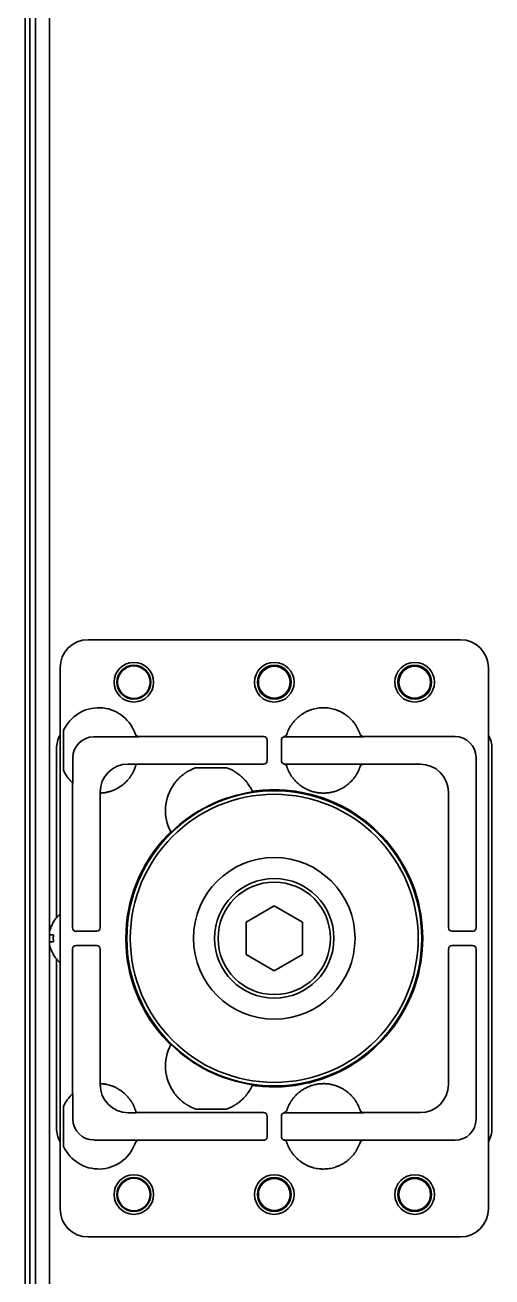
# Model space of a CAD drawing. Extents: x 5997 to 10491, y -672 to 3220.
# Drawn here: x 8371.6 to 8438.1, y 2327.1 to 2505.3 of the extents above; entities that cross this region are included whole.
import ezdxf

# ---------------------------------------------------------------- set-up
doc = ezdxf.new("R2010")
doc.units = 0
doc.header["$LTSCALE"] = 5
doc.layers.add('1', color=7, linetype='CONTINUOUS', true_color=0xffffff)

msp = doc.modelspace()

# ---------------------------------------------------------------- linework, layer by layer
at = {"layer": '1', "color": 7, "linetype": 'Continuous', "lineweight": 35}
for p, q in [((8371.57, 3082.53), (8371.57, 2246.53)), ((8373.07, 2263.53), (8373.07, 3083.53)), ((8372.25, 2249.53), (8372.25, 3079.53)), ((8375.07, 3037.26), (8375.07, 2376.39)), ((8433.57, 2417.83), (8380.57, 2417.83)), ((8376.57, 2413.83), (8376.57, 2336.83)), ((8437.57, 2336.83), (8437.57, 2413.83)), ((8377.07, 2399.21), (8377.07, 2404.94)), ((8387.77, 2404.02), (8381.37, 2404.02)), ((8405.57, 2404.06), (8387.76, 2404.06)), ((8419.77, 2404.02), (8408.6, 2404.02)), ((8419.29, 2404.38), (8419.29, 2404.4)), ((8432.81, 2404.06), (8419.76, 2404.06)), ((8376.07, 2402.33), (8376.07, 2378.28)), ((8406.05, 2400.62), (8406.07, 2403.56)), ((8408.08, 2403.56), (8408.09, 2400.62)), ((8438.07, 2348.33), (8438.07, 2402.33)), ((8378.38, 2401.02), (8378.38, 2397.43)), ((8386.27, 2400.13), (8387.4, 2400.13)), ((8387.4, 2400.13), (8387.4, 2400.12)), ((8387.4, 2400.12), (8395.29, 2400.12)), ((8395.29, 2400.12), (8395.38, 2400.12)), ((8395.38, 2400.12), (8395.88, 2400.12)), ((8395.88, 2400.12), (8400.26, 2400.12)), ((8400.26, 2400.12), (8400.76, 2400.12)), ((8400.76, 2400.12), (8400.86, 2400.12)), ((8400.86, 2400.12), (8405.55, 2400.12)), ((8408.53, 2400.13), (8419.77, 2400.13)), ((8419.77, 2400.12), (8427.87, 2400.12)), ((8435.81, 2376.83), (8435.81, 2401.06)), ((8400.26, 2399.62), (8395.88, 2399.62)), ((8419.3, 2399.78), (8419.3, 2399.78)), ((8378.34, 2397.46), (8378.34, 2376.83)), ((8382.27, 2396), (8382.27, 2396.13)), ((8382.28, 2396), (8382.27, 2396)), ((8382.28, 2376.85), (8382.28, 2396)), ((8431.87, 2396.12), (8431.87, 2376.85)), ((8403.07, 2377.64), (8407.07, 2379.94)), ((8407.07, 2379.94), (8411.07, 2377.64)), ((8375.59, 2377.63), (8375.63, 2377.63)), ((8403.07, 2373.02), (8403.07, 2377.64)), ((8411.07, 2377.64), (8411.07, 2373.02)), ((8375.07, 2375.83), (8375.07, 2374.83)), ((8378.84, 2376.33), (8381.78, 2376.35)), ((8432.37, 2376.35), (8435.31, 2376.33)), ((8375.07, 2374.27), (8375.07, 2263.53)), ((8378.34, 2373.82), (8378.34, 2353.19)), ((8381.78, 2374.3), (8378.84, 2374.32)), ((8382.28, 2354.65), (8382.28, 2373.8)), ((8431.87, 2373.8), (8431.87, 2354.53)), ((8435.31, 2374.32), (8432.37, 2374.3)), ((8435.81, 2349.59), (8435.81, 2373.82)), ((8375.63, 2373.03), (8375.59, 2373.03)), ((8376.07, 2372.37), (8376.07, 2348.33)), ((8407.07, 2370.71), (8403.07, 2373.02)), ((8411.07, 2373.02), (8407.07, 2370.71)), ((8382.27, 2354.65), (8382.28, 2354.65)), ((8382.27, 2354.52), (8382.27, 2354.65)), ((8378.38, 2353.22), (8378.34, 2353.19)), ((8378.38, 2353.22), (8378.38, 2349.63)), ((8377.07, 2345.71), (8377.07, 2351.44)), ((8387.4, 2350.52), (8386.27, 2350.52)), ((8387.4, 2350.53), (8387.4, 2350.52)), ((8395.29, 2350.53), (8387.4, 2350.53)), ((8395.38, 2350.53), (8395.29, 2350.53)), ((8395.88, 2350.53), (8395.38, 2350.53)), ((8395.88, 2351.03), (8400.26, 2351.03)), ((8400.26, 2350.53), (8395.88, 2350.53)), ((8400.26, 2350.53), (8400.76, 2350.53)), ((8400.86, 2350.53), (8400.76, 2350.53)), ((8405.55, 2350.53), (8400.86, 2350.53)), ((8419.77, 2350.52), (8408.53, 2350.52)), ((8419.3, 2350.87), (8419.3, 2350.87)), ((8427.87, 2350.53), (8419.77, 2350.53)), ((8406.07, 2347.09), (8406.05, 2350.04)), ((8408.09, 2350.03), (8408.08, 2347.09)), ((8381.37, 2346.63), (8387.77, 2346.63)), ((8408.6, 2346.63), (8419.77, 2346.63)), ((8387.29, 2346.25), (8387.28, 2346.23)), ((8387.29, 2346.25), (8387.29, 2346.25)), ((8387.76, 2346.59), (8405.57, 2346.59)), ((8419.29, 2346.25), (8419.29, 2346.26)), ((8419.76, 2346.59), (8432.81, 2346.59)), ((8380.57, 2332.83), (8433.57, 2332.83))]:
    msp.add_line(p, q, dxfattribs=at)
for centre, radius in [((8387.07, 2411.78), 2.82), ((8407.07, 2411.78), 2.82), ((8427.07, 2411.78), 2.82), ((8387.07, 2411.78), 2.41), ((8387.07, 2411.78), 2.32), ((8407.07, 2411.78), 2.41), ((8407.07, 2411.78), 2.27), ((8427.07, 2411.78), 2.41), ((8427.07, 2411.78), 2.27), ((8407.07, 2375.33), 21), ((8407.07, 2375.33), 20.5), ((8407.07, 2375.33), 11.5), ((8407.07, 2375.33), 8.5), ((8407.07, 2375.33), 8), ((8387.07, 2338.87), 2.82), ((8407.07, 2338.87), 2.82), ((8427.07, 2338.87), 2.82), ((8387.07, 2338.87), 2.41), ((8387.07, 2338.87), 2.32), ((8407.07, 2338.87), 2.41), ((8407.07, 2338.87), 2.27), ((8427.07, 2338.87), 2.41), ((8427.07, 2338.87), 2.27)]:
    msp.add_circle(centre, radius, dxfattribs=at)
for centre, radius, start, end in [((8382.07, 2402.65), 5.5, 21.107, 155.38), ((8382.07, 2401.5), 5.5, 204.62, 215.3312), ((8382.07, 2401.5), 5.5, 301.5261, 319.8844), ((8398.07, 2393.5), 6.5, 143.9482, 207.9503), ((8398.07, 2393.5), 6.5, 24.741, 36.0518), ((8407.07, 2375.33), 21.07, 98.3892, 134.3021), ((8407.07, 2375.33), 21.14, 76.7503, 97.0306), ((8407.07, 2375.33), 21.14, 286.698, 73.3023), ((8407.07, 2375.33), 21.14, 135.6607, 224.3393), ((8379.69, 2375.13), 4.8, 130.542, 148.6273), ((8379.69, 2375.53), 4.8, 211.3727, 229.458), ((8398.07, 2357.15), 6.5, 152.0497, 216.0518), ((8407.07, 2375.33), 21.07, 225.6979, 261.6108), ((8382.07, 2349.15), 5.5, 45.4856, 58.474), ((8398.07, 2357.15), 6.5, 323.9482, 335.259), ((8407.07, 2375.33), 21.14, 262.9694, 283.2494), ((8382.07, 2349.15), 5.5, 144.6688, 155.38), ((8382.07, 2348), 5.5, 204.62, 338.893)]:
    msp.add_arc(centre, radius, start, end, dxfattribs=at)
for centre, major_axis, ratio, start_param, end_param in [((8380.57, 2413.83), (2.83, -2.83), 0.999695, 2.356347, 3.926839), ((8433.57, 2413.83), (-2.83, -2.83), 0.999695, 2.356347, 3.926839), ((8380.07, 2402.33), (-2.83, 2.83), 0.999695, 0.279915, 0.785246), ((8381.38, 2401.02), (-2.12, 2.12), 0.999695, 5.497939, 7.068431), ((8382.07, 2402.65), (-5.23, -1.73), 0.999252, 3.138522, 3.145428), ((8387.76, 2404.56), (0.474, 0.159), 0.999831, 3.141593, 4.388346), ((8382.07, 2402.15), (-5.68, -1.92), 0.999938, 3.132345, 3.139281), ((8405.57, 2403.56), (-0.224, -0.448), 0.999239, 2.03449, 3.605134), ((8408.58, 2403.56), (0.224, -0.448), 0.999239, 2.880101, 4.248696), ((8408.38, 2404.54), (-0.473, 0.161), 0.999761, 2.10121, 3.149501), ((8408.6, 2403.52), (0.224, -0.447), 0.99981, 2.678052, 2.916971), ((8419.76, 2404.56), (0.475, 0.157), 0.999831, 3.145682, 4.39242), ((8432.81, 2401.06), (-2.12, -2.12), 0.999543, 2.356347, 3.926839), ((8434.07, 2402.33), (2.83, 2.83), 0.999695, 5.497939, 6.003271), ((8386.27, 2396.13), (2.83, -2.83), 0.999695, 2.356347, 3.926839), ((8405.55, 2400.62), (-0.447, -0.224), 0.99981, 1.107255, 2.677899), ((8408.59, 2400.62), (0.447, -0.224), 0.99981, 3.605286, 4.952817), ((8408.37, 2399.65), (-0.476, -0.155), 0.999754, 3.133975, 4.161422), ((8419.77, 2399.62), (-0.475, 0.156), 0.999831, 5.030486, 6.282512), ((8427.87, 2396.12), (2.83, -2.83), 0.999924, 0.78555, 2.356042), ((8380.37, 9624.14), (0, -7227.62), 0.017452, 6.267025, 6.267338), ((3707.89, 1590.28), (-4696.56, -804.42), 0.03512, 3.150702, 3.151017), ((11879.7, 5637.15), (-3486.44, -3247.99), 0.03512, 6.273761, 6.274076), ((8378.84, 2376.83), (-0.448, -0.224), 0.999239, 5.819644, 7.390288), ((8381.78, 2376.85), (0.224, 0.447), 0.99981, 3.605286, 5.17593), ((8432.37, 2376.85), (-0.224, 0.447), 0.99981, 1.107255, 2.677899), ((8435.31, 2376.83), (0.448, -0.224), 0.999239, 5.176082, 6.746726), ((8378.84, 2373.82), (0.448, -0.224), 0.999239, 2.03449, 3.605134), ((8381.78, 2373.8), (0.224, -0.447), 0.99981, 1.107255, 2.677899), ((8432.37, 2373.8), (-0.224, -0.447), 0.99981, 3.605286, 5.17593), ((8435.31, 2373.82), (-0.448, -0.224), 0.999239, 2.678052, 4.248696), ((11879.7, -886.5), (3486.44, -3247.99), 0.03512, 3.150702, 3.151017), ((8386.27, 2354.52), (2.83, 2.83), 0.999695, 2.356347, 3.926839), ((3707.89, 3160.37), (4696.56, -804.42), 0.03512, 6.273761, 6.274076), ((8427.87, 2354.53), (-2.83, -2.83), 0.999924, 0.78555, 2.356042), ((8405.55, 2350.03), (-0.447, 0.224), 0.99981, 3.605286, 5.17593), ((8408.59, 2350.03), (0.447, 0.224), 0.99981, 1.330368, 2.677899), ((8408.37, 2351.01), (0.476, -0.155), 0.999754, 5.263357, 6.293203), ((8419.77, 2351.03), (0.475, 0.156), 0.999831, 3.142574, 4.3946), ((8381.38, 2349.63), (-2.12, -2.12), 0.999695, 5.497939, 7.068431), ((8432.81, 2349.59), (2.12, -2.12), 0.999543, 5.497939, 7.068431), ((8380.07, 2348.33), (-2.83, -2.83), 0.999695, 5.497939, 6.003271), ((8405.57, 2347.09), (0.224, -0.448), 0.999239, 5.819644, 7.390288), ((8408.58, 2347.09), (-0.224, -0.448), 0.999239, 5.176082, 6.544021), ((8408.6, 2347.13), (-0.224, -0.447), 0.99981, 0.22534, 0.463541), ((8434.07, 2348.33), (2.83, -2.83), 0.999695, 0.279915, 0.785246), ((8387.76, 2346.09), (0.474, -0.159), 0.999831, 1.894839, 3.141593), ((8382.07, 2348), (-1.75, -5.21), 0.99983, 1.569957, 1.576869), ((8408.38, 2346.11), (-0.477, -0.15), 0.999767, 3.157291, 4.205088), ((8419.76, 2346.09), (0.474, -0.158), 0.999831, 1.892032, 3.138921), ((8380.57, 2336.83), (2.83, 2.83), 0.999695, 2.356347, 3.926839), ((8433.57, 2336.83), (-2.83, 2.83), 0.999695, 2.356347, 3.926839)]:
    msp.add_ellipse(centre, major_axis=major_axis, ratio=ratio, start_param=start_param, end_param=end_param, dxfattribs=at)
for points, knots in [([(8419.2, 2404.63), (8419.1, 2404.89), (8418.98, 2405.14), (8418.83, 2405.41), (8418.81, 2405.44), (8418.78, 2405.5), (8418.76, 2405.53), (8418.7, 2405.62), (8418.67, 2405.68), (8418.55, 2405.85), (8418.47, 2405.96), (8418.21, 2406.28), (8418.03, 2406.49), (8417.78, 2406.72), (8417.7, 2406.79), (8417.62, 2406.86), (8417.57, 2406.9), (8417.54, 2406.92), (8417.4, 2407.03), (8417.29, 2407.11), (8416.95, 2407.35), (8416.71, 2407.48), (8416.34, 2407.66), (8416.22, 2407.72), (8416.06, 2407.78), (8416.02, 2407.79), (8415.96, 2407.82), (8415.93, 2407.83), (8415.83, 2407.87), (8415.76, 2407.89), (8415.43, 2407.99), (8415.17, 2408.05), (8414.76, 2408.11), (8414.62, 2408.13), (8414.42, 2408.14), (8414.31, 2408.15), (8414.21, 2408.15), (8414.14, 2408.15), (8414.11, 2408.15), (8413.79, 2408.15), (8413.52, 2408.13), (8412.98, 2408.05), (8412.71, 2407.99), (8412.41, 2407.9), (8412.38, 2407.88), (8412.31, 2407.86), (8412.28, 2407.85), (8412.18, 2407.82), (8412.12, 2407.79), (8411.92, 2407.72), (8411.8, 2407.66), (8411.43, 2407.48), (8411.19, 2407.34), (8410.91, 2407.15), (8410.82, 2407.09), (8410.74, 2407.03), (8410.68, 2406.98), (8410.66, 2406.96), (8410.52, 2406.85), (8410.42, 2406.76), (8410.12, 2406.48), (8409.93, 2406.28), (8409.68, 2405.96), (8409.59, 2405.85), (8409.5, 2405.7), (8409.48, 2405.67), (8409.44, 2405.62), (8409.42, 2405.59), (8409.37, 2405.5), (8409.33, 2405.44), (8409.16, 2405.14), (8409.04, 2404.89), (8408.94, 2404.63)], [0, 0, 0, 0, 0.0625, 0.0625, 0.070313, 0.070313, 0.078125, 0.078125, 0.09375, 0.09375, 0.125, 0.125, 0.1875, 0.1875, 0.203125, 0.210938, 0.210938, 0.21875, 0.21875, 0.25, 0.25, 0.3125, 0.3125, 0.34375, 0.34375, 0.351563, 0.351563, 0.359375, 0.359375, 0.375, 0.375, 0.4375, 0.4375, 0.46875, 0.46875, 0.484375, 0.492188, 0.492188, 0.5, 0.5, 0.5625, 0.5625, 0.625, 0.625, 0.632812, 0.632812, 0.640625, 0.640625, 0.65625, 0.65625, 0.6875, 0.6875, 0.75, 0.75, 0.765625, 0.773437, 0.773437, 0.78125, 0.78125, 0.8125, 0.8125, 0.875, 0.875, 0.90625, 0.90625, 0.914062, 0.914062, 0.921875, 0.921875, 0.9375, 0.9375, 1, 1, 1, 1]), ([(8387.29, 2404.4), (8387.29, 2404.4), (8387.29, 2404.41), (8387.28, 2404.41), (8387.28, 2404.42), (8387.28, 2404.43), (8387.28, 2404.44), (8387.27, 2404.45), (8387.27, 2404.46), (8387.26, 2404.48), (8387.26, 2404.49), (8387.25, 2404.52), (8387.24, 2404.53), (8387.23, 2404.55), (8387.23, 2404.56), (8387.23, 2404.57), (8387.22, 2404.58), (8387.22, 2404.6), (8387.21, 2404.62), (8387.2, 2404.63)], [0, 0, 0, 0, 0.125, 0.125, 0.25, 0.25, 0.375, 0.375, 0.5, 0.5, 0.625, 0.625, 0.75, 0.75, 0.8125, 0.8125, 0.875, 0.875, 1, 1, 1, 1]), ([(8387.77, 2404.02), (8387.75, 2404.02), (8387.7, 2404.03), (8387.64, 2404.04), (8387.61, 2404.05), (8387.59, 2404.06), (8387.57, 2404.07), (8387.56, 2404.07), (8387.52, 2404.09), (8387.5, 2404.1), (8387.47, 2404.13), (8387.46, 2404.13), (8387.44, 2404.15), (8387.43, 2404.16), (8387.4, 2404.19), (8387.39, 2404.21), (8387.35, 2404.25), (8387.34, 2404.27), (8387.32, 2404.32), (8387.31, 2404.34), (8387.3, 2404.37)], [0, 0, 0, 0, 0.125, 0.25, 0.25, 0.3125, 0.3125, 0.375, 0.375, 0.5, 0.5, 0.5625, 0.5625, 0.625, 0.625, 0.75, 0.75, 0.875, 0.875, 1, 1, 1, 1]), ([(8408.84, 2404.34), (8408.83, 2404.3), (8408.81, 2404.26), (8408.78, 2404.22), (8408.77, 2404.21), (8408.76, 2404.19), (8408.75, 2404.18), (8408.73, 2404.16), (8408.7, 2404.13), (8408.67, 2404.1), (8408.64, 2404.08), (8408.64, 2404.08), (8408.62, 2404.07), (8408.61, 2404.06), (8408.56, 2404.03), (8408.52, 2404.02), (8408.48, 2404.01)], [0, 0, 0, 0, 0.25, 0.25, 0.3125, 0.3125, 0.375, 0.375, 0.5, 0.625, 0.625, 0.6875, 0.6875, 0.75, 0.75, 1, 1, 1, 1]), ([(8408.48, 2404.01), (8408.48, 2404.02), (8408.48, 2404.02), (8408.48, 2404.04), (8408.48, 2404.05), (8408.48, 2404.05)], [0, 0, 0, 0, 0.441588, 0.441588, 1, 1, 1, 1]), ([(8408.94, 2404.63), (8408.93, 2404.61), (8408.93, 2404.6), (8408.92, 2404.58), (8408.92, 2404.57), (8408.91, 2404.55), (8408.91, 2404.55), (8408.9, 2404.52), (8408.9, 2404.51), (8408.89, 2404.49), (8408.89, 2404.48), (8408.88, 2404.47), (8408.88, 2404.47), (8408.87, 2404.45), (8408.87, 2404.44), (8408.87, 2404.43), (8408.87, 2404.42), (8408.86, 2404.41), (8408.86, 2404.41), (8408.86, 2404.4), (8408.86, 2404.39), (8408.85, 2404.39), (8408.85, 2404.39), (8408.85, 2404.39), (8408.85, 2404.39), (8408.85, 2404.39)], [0, 0, 0, 0, 0.125, 0.125, 0.1875, 0.1875, 0.25, 0.25, 0.375, 0.375, 0.4375, 0.4375, 0.5, 0.5, 0.625, 0.625, 0.6875, 0.6875, 0.75, 0.75, 0.875, 0.875, 0.9375, 0.9375, 1, 1, 1, 1]), ([(8419.29, 2404.4), (8419.29, 2404.4), (8419.29, 2404.41), (8419.28, 2404.41), (8419.28, 2404.41), (8419.28, 2404.42), (8419.28, 2404.42), (8419.28, 2404.43), (8419.28, 2404.43), (8419.27, 2404.45), (8419.27, 2404.45), (8419.27, 2404.46), (8419.27, 2404.47), (8419.26, 2404.48), (8419.26, 2404.49), (8419.25, 2404.51), (8419.25, 2404.52), (8419.24, 2404.53), (8419.24, 2404.54), (8419.23, 2404.56), (8419.23, 2404.57), (8419.22, 2404.6), (8419.22, 2404.6), (8419.21, 2404.62), (8419.21, 2404.63), (8419.2, 2404.63)], [0, 0, 0, 0, 0.125, 0.125, 0.1875, 0.1875, 0.25, 0.25, 0.375, 0.375, 0.4375, 0.4375, 0.5, 0.5, 0.625, 0.625, 0.6875, 0.6875, 0.75, 0.75, 0.875, 0.875, 0.9375, 0.9375, 1, 1, 1, 1]), ([(8387.4, 2400.12), (8387.4, 2400.12), (8387.39, 2400.11), (8387.39, 2400.09), (8387.38, 2400.07), (8387.37, 2400.03), (8387.36, 2400), (8387.36, 2399.99), (8387.36, 2399.98), (8387.36, 2399.98), (8387.35, 2399.95), (8387.35, 2399.94), (8387.33, 2399.89), (8387.31, 2399.83), (8387.29, 2399.75), (8387.26, 2399.68), (8387.25, 2399.65), (8387.24, 2399.62), (8387.23, 2399.59), (8387.23, 2399.58), (8387.2, 2399.52), (8387.18, 2399.47), (8387.12, 2399.31), (8387.07, 2399.2), (8387, 2399.05), (8386.98, 2399.02), (8386.95, 2398.96), (8386.93, 2398.92), (8386.88, 2398.83), (8386.85, 2398.77), (8386.77, 2398.64), (8386.74, 2398.58), (8386.67, 2398.49), (8386.65, 2398.45), (8386.61, 2398.39), (8386.59, 2398.36), (8386.48, 2398.2), (8386.38, 2398.08), (8386.28, 2397.96)], [0, 0, 0, 0, 0.0625, 0.0625, 0.125, 0.1875, 0.1875, 0.203125, 0.203125, 0.21875, 0.21875, 0.25, 0.25, 0.3125, 0.375, 0.375, 0.40625, 0.421875, 0.421875, 0.4375, 0.4375, 0.5, 0.5, 0.625, 0.625, 0.65625, 0.65625, 0.6875, 0.6875, 0.75, 0.75, 0.8125, 0.8125, 0.84375, 0.84375, 0.875, 0.875, 1, 1, 1, 1]), ([(8419.3, 2399.78), (8419.31, 2399.81), (8419.33, 2399.86), (8419.35, 2399.9), (8419.38, 2399.93), (8419.39, 2399.94), (8419.4, 2399.96), (8419.41, 2399.97), (8419.44, 2400), (8419.46, 2400.02), (8419.49, 2400.04), (8419.5, 2400.05), (8419.52, 2400.06), (8419.54, 2400.07), (8419.57, 2400.09), (8419.59, 2400.1), (8419.64, 2400.11), (8419.67, 2400.12), (8419.72, 2400.13), (8419.75, 2400.13), (8419.77, 2400.13)], [0, 0, 0, 0, 0.125, 0.25, 0.25, 0.3125, 0.3125, 0.375, 0.375, 0.5, 0.5, 0.5625, 0.5625, 0.625, 0.625, 0.75, 0.75, 0.875, 0.875, 1, 1, 1, 1]), ([(8419.77, 2400.13), (8419.77, 2400.13), (8419.77, 2400.13), (8419.77, 2400.12), (8419.77, 2400.12), (8419.77, 2400.12)], [0, 0, 0, 0, 0.496999, 0.496999, 1, 1, 1, 1]), ([(8378.34, 2397.46), (8378.34, 2397.46), (8378.33, 2397.47), (8378.32, 2397.48), (8378.32, 2397.48), (8378.31, 2397.49), (8378.3, 2397.5), (8378.29, 2397.51), (8378.29, 2397.51), (8378.27, 2397.53), (8378.26, 2397.54), (8378.24, 2397.56), (8378.23, 2397.57), (8378.22, 2397.58), (8378.21, 2397.59), (8378.18, 2397.61), (8378.17, 2397.63), (8378.13, 2397.66), (8378.12, 2397.68), (8378.09, 2397.71), (8378.08, 2397.72), (8378.06, 2397.74), (8378.05, 2397.75), (8378, 2397.8), (8377.97, 2397.84), (8377.91, 2397.91), (8377.89, 2397.93), (8377.85, 2397.98), (8377.83, 2398), (8377.77, 2398.07), (8377.73, 2398.12), (8377.66, 2398.22), (8377.62, 2398.27), (8377.59, 2398.32)], [0, 0, 0, 0, 0.0625, 0.0625, 0.125, 0.125, 0.15625, 0.15625, 0.1875, 0.1875, 0.25, 0.25, 0.28125, 0.28125, 0.3125, 0.3125, 0.375, 0.375, 0.4375, 0.4375, 0.46875, 0.46875, 0.5, 0.5, 0.625, 0.625, 0.6875, 0.6875, 0.75, 0.75, 0.875, 0.875, 1, 1, 1, 1]), ([(8394.81, 2399.12), (8394.79, 2399.11), (8394.76, 2399.09), (8394.71, 2399.06), (8394.7, 2399.05), (8394.66, 2399.03), (8394.64, 2399.02), (8394.59, 2398.99), (8394.55, 2398.96), (8394.49, 2398.92), (8394.47, 2398.91), (8394.43, 2398.88), (8394.41, 2398.87), (8394.35, 2398.83), (8394.31, 2398.8), (8394.22, 2398.74), (8394.18, 2398.7), (8394.05, 2398.6), (8393.96, 2398.53), (8393.84, 2398.43), (8393.82, 2398.42), (8393.77, 2398.38), (8393.71, 2398.32), (8393.64, 2398.25), (8393.5, 2398.12), (8393.41, 2398.03), (8393.28, 2397.89), (8393.24, 2397.85), (8393.17, 2397.77), (8393.15, 2397.75), (8393.11, 2397.7), (8393.09, 2397.67), (8392.98, 2397.54), (8392.9, 2397.43), (8392.82, 2397.33)], [0, 0, 0, 0, 0.0625, 0.0625, 0.09375, 0.09375, 0.125, 0.125, 0.1875, 0.1875, 0.21875, 0.21875, 0.25, 0.25, 0.3125, 0.3125, 0.375, 0.375, 0.5, 0.5, 0.53125, 0.53125, 0.5625, 0.625, 0.625, 0.75, 0.75, 0.8125, 0.8125, 0.84375, 0.84375, 0.875, 0.875, 1, 1, 1, 1]), ([(8395.46, 2399.45), (8395.1, 2399.29), (8394.9, 2399.17), (8394.81, 2399.12), (8394.81, 2399.12), (8394.81, 2399.12)], [0, 0, 0, 0, 0.99996, 0.99996, 1, 1, 1, 1]), ([(8403.33, 2397.33), (8403.25, 2397.43), (8403.17, 2397.54), (8403.04, 2397.69), (8403, 2397.74), (8402.93, 2397.82), (8402.91, 2397.84), (8402.86, 2397.89), (8402.84, 2397.92), (8402.8, 2397.96), (8402.78, 2397.99), (8402.73, 2398.03), (8402.71, 2398.06), (8402.64, 2398.13), (8402.6, 2398.17), (8402.46, 2398.3), (8402.37, 2398.38), (8402.19, 2398.53), (8402.1, 2398.6), (8401.97, 2398.7), (8401.92, 2398.74), (8401.84, 2398.8), (8401.8, 2398.83), (8401.71, 2398.89), (8401.67, 2398.91), (8401.61, 2398.95), (8401.59, 2398.96), (8401.56, 2398.99), (8401.54, 2399), (8401.48, 2399.03), (8401.45, 2399.05), (8401.39, 2399.09), (8401.36, 2399.11), (8401.33, 2399.12)], [0, 0, 0, 0, 0.125, 0.125, 0.1875, 0.1875, 0.21875, 0.21875, 0.25, 0.25, 0.28125, 0.28125, 0.3125, 0.3125, 0.375, 0.375, 0.5, 0.5, 0.625, 0.625, 0.6875, 0.6875, 0.75, 0.75, 0.8125, 0.8125, 0.84375, 0.84375, 0.875, 0.875, 0.9375, 0.9375, 1, 1, 1, 1]), ([(8408.84, 2399.8), (8408.84, 2399.8), (8408.85, 2399.78), (8408.86, 2399.75), (8408.86, 2399.73), (8408.87, 2399.71), (8408.88, 2399.7), (8408.88, 2399.68), (8408.89, 2399.67), (8408.91, 2399.62), (8408.93, 2399.56), (8408.96, 2399.47), (8408.97, 2399.44), (8409, 2399.39), (8409, 2399.37), (8409.02, 2399.33), (8409.03, 2399.31), (8409.04, 2399.3)], [0, 0, 0, 0, 0.25, 0.25, 0.375, 0.375, 0.4375, 0.4375, 0.5, 0.5, 0.75, 0.75, 0.875, 0.875, 0.9375, 0.9375, 1, 1, 1, 1]), ([(8409.04, 2399.3), (8409.06, 2399.25), (8409.08, 2399.2), (8409.13, 2399.1), (8409.15, 2399.05), (8409.19, 2398.97), (8409.21, 2398.92), (8409.24, 2398.88), (8409.25, 2398.85), (8409.26, 2398.84), (8409.3, 2398.77), (8409.34, 2398.71), (8409.41, 2398.59), (8409.44, 2398.53), (8409.5, 2398.44), (8409.52, 2398.41), (8409.56, 2398.35), (8409.59, 2398.32), (8409.69, 2398.17), (8409.78, 2398.06), (8409.88, 2397.94)], [0, 0, 0, 0, 0.125, 0.125, 0.25, 0.25, 0.3125, 0.34375, 0.34375, 0.375, 0.375, 0.5, 0.5, 0.625, 0.625, 0.6875, 0.6875, 0.75, 0.75, 1, 1, 1, 1]), ([(8418.27, 2397.94), (8418.35, 2398.05), (8418.44, 2398.15), (8418.55, 2398.31), (8418.59, 2398.36), (8418.65, 2398.45), (8418.66, 2398.47), (8418.7, 2398.53), (8418.72, 2398.55), (8418.8, 2398.69), (8418.86, 2398.79), (8418.94, 2398.95), (8418.97, 2399), (8419, 2399.06), (8419.01, 2399.07), (8419.02, 2399.09), (8419.02, 2399.1), (8419.04, 2399.14), (8419.05, 2399.16), (8419.1, 2399.28), (8419.14, 2399.36), (8419.18, 2399.45), (8419.18, 2399.47), (8419.19, 2399.49), (8419.2, 2399.5), (8419.2, 2399.51), (8419.22, 2399.55), (8419.24, 2399.62), (8419.26, 2399.66), (8419.27, 2399.69), (8419.27, 2399.7), (8419.28, 2399.72), (8419.28, 2399.73), (8419.29, 2399.75), (8419.29, 2399.77), (8419.3, 2399.77), (8419.3, 2399.78)], [0, 0, 0, 0, 0.125, 0.125, 0.1875, 0.1875, 0.21875, 0.21875, 0.25, 0.25, 0.375, 0.375, 0.4375, 0.4375, 0.453125, 0.453125, 0.46875, 0.46875, 0.5, 0.5, 0.625, 0.625, 0.65625, 0.65625, 0.671875, 0.671875, 0.6875, 0.75, 0.8125, 0.8125, 0.84375, 0.84375, 0.875, 0.875, 0.9375, 1, 1, 1, 1]), ([(8384.95, 2396.81), (8384.88, 2396.77), (8384.81, 2396.73), (8384.66, 2396.65), (8384.59, 2396.61), (8384.37, 2396.5), (8384.22, 2396.43), (8384.03, 2396.36), (8383.99, 2396.35), (8383.94, 2396.32), (8383.92, 2396.32), (8383.88, 2396.3), (8383.79, 2396.27), (8383.69, 2396.24), (8383.55, 2396.2), (8383.48, 2396.18), (8383.35, 2396.15), (8383.28, 2396.13), (8383.21, 2396.12)], [0, 0, 0, 0, 0.125, 0.125, 0.25, 0.25, 0.5, 0.5, 0.5625, 0.5625, 0.59375, 0.59375, 0.625, 0.75, 0.75, 0.875, 0.875, 1, 1, 1, 1]), ([(8409.88, 2397.94), (8410.01, 2397.79), (8410.15, 2397.65), (8410.37, 2397.44), (8410.44, 2397.37), (8410.55, 2397.28), (8410.59, 2397.24), (8410.67, 2397.18), (8410.71, 2397.15), (8410.91, 2397), (8411.07, 2396.89), (8411.41, 2396.69), (8411.59, 2396.59), (8411.86, 2396.47), (8411.95, 2396.43), (8412.09, 2396.37), (8412.13, 2396.36), (8412.23, 2396.32), (8412.27, 2396.31), (8412.51, 2396.23), (8412.7, 2396.17), (8413.09, 2396.09), (8413.28, 2396.06), (8413.58, 2396.02), (8413.68, 2396.02), (8413.82, 2396.01), (8413.87, 2396.01), (8413.97, 2396), (8414.02, 2396), (8414.27, 2396), (8414.47, 2396.01), (8414.87, 2396.06), (8415.06, 2396.09), (8415.45, 2396.17), (8415.64, 2396.23), (8415.88, 2396.31), (8415.92, 2396.32), (8416.02, 2396.36), (8416.16, 2396.41), (8416.29, 2396.47), (8416.56, 2396.59), (8416.74, 2396.69), (8417.08, 2396.89), (8417.24, 2397), (8417.44, 2397.15), (8417.48, 2397.18), (8417.56, 2397.24), (8417.67, 2397.34), (8417.78, 2397.44), (8418, 2397.65), (8418.14, 2397.79), (8418.27, 2397.94)], [0, 0, 0, 0, 0.0625, 0.0625, 0.09375, 0.09375, 0.109375, 0.109375, 0.125, 0.125, 0.1875, 0.1875, 0.25, 0.25, 0.28125, 0.28125, 0.296875, 0.296875, 0.3125, 0.3125, 0.375, 0.375, 0.4375, 0.4375, 0.46875, 0.46875, 0.484375, 0.484375, 0.5, 0.5, 0.5625, 0.5625, 0.625, 0.625, 0.6875, 0.6875, 0.703125, 0.703125, 0.71875, 0.75, 0.75, 0.8125, 0.8125, 0.875, 0.875, 0.890625, 0.890625, 0.90625, 0.9375, 0.9375, 1, 1, 1, 1]), ([(8383.21, 2396.12), (8383.14, 2396.1), (8383.08, 2396.09), (8382.95, 2396.07), (8382.89, 2396.06), (8382.77, 2396.04), (8382.72, 2396.04), (8382.62, 2396.03), (8382.58, 2396.02), (8382.5, 2396.02), (8382.46, 2396.01), (8382.4, 2396.01), (8382.37, 2396.01), (8382.33, 2396.01), (8382.29, 2396), (8382.28, 2396), (8382.28, 2396)], [0, 0, 0, 0, 0.125, 0.125, 0.25, 0.25, 0.375, 0.375, 0.5, 0.5, 0.625, 0.625, 0.75, 0.75, 0.875, 1, 1, 1, 1]), ([(8404.49, 2396.31), (8404.45, 2396.3), (8404.42, 2396.3), (8404.37, 2396.29), (8404.35, 2396.29), (8404.32, 2396.29), (8404.31, 2396.28), (8404.26, 2396.28), (8404.23, 2396.27), (8404.19, 2396.27), (8404.18, 2396.26), (8404.16, 2396.26), (8404.15, 2396.26), (8404.14, 2396.26), (8404.13, 2396.26), (8404.1, 2396.25), (8404.08, 2396.25), (8404.06, 2396.24), (8404.05, 2396.24), (8404.04, 2396.24), (8404.04, 2396.24), (8404.03, 2396.24), (8404.02, 2396.23), (8404, 2396.23), (8403.99, 2396.23), (8403.98, 2396.22), (8403.98, 2396.22), (8403.98, 2396.22), (8403.98, 2396.22), (8403.98, 2396.22)], [0, 0, 0, 0, 0.125, 0.125, 0.1875, 0.1875, 0.25, 0.25, 0.375, 0.375, 0.4375, 0.4375, 0.46875, 0.46875, 0.5, 0.5, 0.625, 0.625, 0.65625, 0.65625, 0.6875, 0.6875, 0.75, 0.75, 0.875, 0.875, 0.9375, 0.9375, 1, 1, 1, 1]), ([(8413.15, 2395.57), (8413.05, 2395.6), (8412.94, 2395.63), (8412.74, 2395.69), (8412.53, 2395.75), (8412.33, 2395.8), (8412.12, 2395.85), (8412.02, 2395.88), (8411.92, 2395.9)], [0, 0, 0, 0, 0.25, 0.25, 0.5, 0.75, 0.75, 1, 1, 1, 1]), ([(8392.33, 2390.45), (8392.33, 2390.45), (8392.33, 2390.45), (8392.32, 2390.45), (8392.32, 2390.44), (8392.31, 2390.44), (8392.31, 2390.44), (8392.3, 2390.43), (8392.3, 2390.43), (8392.29, 2390.42), (8392.28, 2390.41), (8392.25, 2390.39), (8392.25, 2390.39), (8392.23, 2390.37), (8392.21, 2390.36), (8392.2, 2390.34), (8392.18, 2390.32), (8392.17, 2390.31), (8392.14, 2390.28), (8392.11, 2390.26), (8392.08, 2390.23), (8392.07, 2390.22), (8392.05, 2390.19), (8392.04, 2390.18), (8392, 2390.15), (8391.98, 2390.12), (8391.95, 2390.1)], [0, 0, 0, 0, 0.125, 0.125, 0.1875, 0.1875, 0.21875, 0.21875, 0.25, 0.25, 0.375, 0.375, 0.4375, 0.4375, 0.5, 0.5625, 0.5625, 0.625, 0.625, 0.75, 0.75, 0.8125, 0.8125, 0.875, 0.875, 1, 1, 1, 1]), ([(8375.63, 2377.63), (8375.5, 2377.42), (8375.4, 2377.21), (8375.26, 2376.89), (8375.22, 2376.78), (8375.14, 2376.55), (8375.11, 2376.44), (8375.08, 2376.33)], [0, 0, 0, 0, 0.5, 0.5, 0.75, 0.75, 1, 1, 1, 1]), ([(8375.63, 2374.83), (8375.5, 2374.83), (8375.4, 2374.83), (8375.26, 2374.83), (8375.22, 2374.83), (8375.14, 2374.83), (8375.11, 2374.83), (8375.08, 2374.83)], [0, 0, 0, 0, 0.5, 0.5, 0.75, 0.75, 1, 1, 1, 1]), ([(8391.95, 2360.55), (8391.98, 2360.53), (8392, 2360.5), (8392.03, 2360.47), (8392.05, 2360.46), (8392.07, 2360.44), (8392.08, 2360.42), (8392.11, 2360.39), (8392.14, 2360.37), (8392.17, 2360.34), (8392.18, 2360.33), (8392.19, 2360.32), (8392.19, 2360.31), (8392.2, 2360.31), (8392.21, 2360.3), (8392.23, 2360.28), (8392.25, 2360.27), (8392.26, 2360.25), (8392.27, 2360.25), (8392.27, 2360.24), (8392.28, 2360.24), (8392.29, 2360.23), (8392.29, 2360.23), (8392.31, 2360.21), (8392.32, 2360.21), (8392.32, 2360.2), (8392.33, 2360.2), (8392.33, 2360.2), (8392.33, 2360.2), (8392.33, 2360.2)], [0, 0, 0, 0, 0.125, 0.125, 0.1875, 0.1875, 0.25, 0.25, 0.375, 0.375, 0.4375, 0.4375, 0.46875, 0.46875, 0.5, 0.5, 0.625, 0.625, 0.65625, 0.65625, 0.6875, 0.6875, 0.75, 0.75, 0.875, 0.875, 0.9375, 0.9375, 1, 1, 1, 1]), ([(8382.28, 2354.65), (8382.28, 2354.65), (8382.29, 2354.65), (8382.31, 2354.65), (8382.33, 2354.65), (8382.37, 2354.64), (8382.4, 2354.64), (8382.44, 2354.64), (8382.44, 2354.64), (8382.46, 2354.64), (8382.49, 2354.64), (8382.52, 2354.63), (8382.58, 2354.63), (8382.62, 2354.63), (8382.72, 2354.61), (8382.77, 2354.61), (8382.84, 2354.6), (8382.86, 2354.6), (8382.89, 2354.59), (8382.93, 2354.59), (8382.98, 2354.58), (8383.08, 2354.56), (8383.14, 2354.55), (8383.22, 2354.53)], [0, 0, 0, 0, 0.125, 0.125, 0.25, 0.25, 0.375, 0.375, 0.40625, 0.40625, 0.4375, 0.5, 0.5, 0.625, 0.625, 0.75, 0.75, 0.78125, 0.78125, 0.8125, 0.875, 0.875, 1, 1, 1, 1]), ([(8383.22, 2354.53), (8383.34, 2354.51), (8383.48, 2354.47), (8383.69, 2354.41), (8383.76, 2354.39), (8383.88, 2354.35), (8383.91, 2354.34), (8383.99, 2354.31), (8384.03, 2354.29), (8384.21, 2354.22), (8384.36, 2354.16), (8384.55, 2354.06), (8384.58, 2354.05), (8384.66, 2354.01), (8384.7, 2353.99), (8384.81, 2353.93), (8384.88, 2353.88), (8384.95, 2353.84)], [0, 0, 0, 0, 0.25, 0.25, 0.375, 0.375, 0.4375, 0.4375, 0.5, 0.5, 0.75, 0.75, 0.8125, 0.8125, 0.875, 0.875, 1, 1, 1, 1]), ([(8403.98, 2354.43), (8403.98, 2354.43), (8403.98, 2354.43), (8403.99, 2354.43), (8403.99, 2354.43), (8404, 2354.42), (8404, 2354.42), (8404.01, 2354.42), (8404.01, 2354.42), (8404.03, 2354.42), (8404.04, 2354.41), (8404.07, 2354.41), (8404.08, 2354.41), (8404.1, 2354.4), (8404.13, 2354.4), (8404.15, 2354.39), (8404.18, 2354.39), (8404.19, 2354.39), (8404.23, 2354.38), (8404.26, 2354.38), (8404.31, 2354.37), (8404.32, 2354.37), (8404.35, 2354.36), (8404.37, 2354.36), (8404.42, 2354.35), (8404.45, 2354.35), (8404.49, 2354.35)], [0, 0, 0, 0, 0.125, 0.125, 0.1875, 0.1875, 0.21875, 0.21875, 0.25, 0.25, 0.375, 0.375, 0.4375, 0.4375, 0.5, 0.5625, 0.5625, 0.625, 0.625, 0.75, 0.75, 0.8125, 0.8125, 0.875, 0.875, 1, 1, 1, 1]), ([(8418.27, 2352.71), (8418.14, 2352.86), (8418, 2353.01), (8417.78, 2353.21), (8417.71, 2353.28), (8417.59, 2353.38), (8417.56, 2353.41), (8417.48, 2353.47), (8417.44, 2353.5), (8417.24, 2353.65), (8417.08, 2353.76), (8416.74, 2353.97), (8416.56, 2354.06), (8416.29, 2354.18), (8416.2, 2354.22), (8416.06, 2354.28), (8416.02, 2354.3), (8415.92, 2354.33), (8415.87, 2354.35), (8415.64, 2354.43), (8415.45, 2354.48), (8415.06, 2354.56), (8414.87, 2354.6), (8414.57, 2354.63), (8414.47, 2354.64), (8414.32, 2354.64), (8414.27, 2354.65), (8414.17, 2354.65), (8414.12, 2354.65), (8413.87, 2354.65), (8413.68, 2354.64), (8413.28, 2354.6), (8413.09, 2354.56), (8412.7, 2354.48), (8412.51, 2354.43), (8412.27, 2354.35), (8412.23, 2354.33), (8412.13, 2354.3), (8411.99, 2354.24), (8411.86, 2354.18), (8411.59, 2354.06), (8411.41, 2353.97), (8411.07, 2353.76), (8410.91, 2353.65), (8410.71, 2353.5), (8410.67, 2353.47), (8410.59, 2353.41), (8410.48, 2353.31), (8410.36, 2353.21), (8410.15, 2353.01), (8410.01, 2352.86), (8409.88, 2352.71)], [0, 0, 0, 0, 0.0625, 0.0625, 0.09375, 0.09375, 0.109375, 0.109375, 0.125, 0.125, 0.1875, 0.1875, 0.25, 0.25, 0.28125, 0.28125, 0.296875, 0.296875, 0.3125, 0.3125, 0.375, 0.375, 0.4375, 0.4375, 0.46875, 0.46875, 0.484375, 0.484375, 0.5, 0.5, 0.5625, 0.5625, 0.625, 0.625, 0.6875, 0.6875, 0.703125, 0.703125, 0.71875, 0.75, 0.75, 0.8125, 0.8125, 0.875, 0.875, 0.890625, 0.890625, 0.90625, 0.9375, 0.9375, 1, 1, 1, 1]), ([(8411.92, 2354.75), (8412.02, 2354.77), (8412.12, 2354.8), (8412.33, 2354.85), (8412.53, 2354.9), (8412.74, 2354.96), (8412.94, 2355.02), (8413.05, 2355.05), (8413.15, 2355.08)], [0, 0, 0, 0, 0.25, 0.25, 0.5, 0.75, 0.75, 1, 1, 1, 1]), ([(8377.59, 2352.33), (8377.62, 2352.38), (8377.66, 2352.43), (8377.73, 2352.53), (8377.77, 2352.58), (8377.85, 2352.67), (8377.89, 2352.72), (8377.94, 2352.79), (8377.96, 2352.81), (8378, 2352.85), (8378.02, 2352.87), (8378.06, 2352.91), (8378.08, 2352.93), (8378.11, 2352.96), (8378.11, 2352.97), (8378.13, 2352.99), (8378.14, 2353), (8378.18, 2353.04), (8378.22, 2353.07), (8378.25, 2353.11), (8378.26, 2353.11), (8378.27, 2353.13), (8378.27, 2353.13), (8378.29, 2353.15), (8378.3, 2353.16), (8378.31, 2353.17), (8378.32, 2353.17), (8378.32, 2353.18), (8378.33, 2353.18), (8378.33, 2353.18), (8378.34, 2353.19), (8378.34, 2353.19)], [0, 0, 0, 0, 0.125, 0.125, 0.25, 0.25, 0.375, 0.375, 0.4375, 0.4375, 0.5, 0.5, 0.5625, 0.5625, 0.59375, 0.59375, 0.625, 0.625, 0.75, 0.75, 0.78125, 0.78125, 0.8125, 0.8125, 0.875, 0.875, 0.90625, 0.90625, 0.9375, 0.9375, 1, 1, 1, 1]), ([(8386.28, 2352.7), (8386.38, 2352.57), (8386.48, 2352.45), (8386.61, 2352.26), (8386.65, 2352.2), (8386.71, 2352.11), (8386.74, 2352.06), (8386.77, 2352.01), (8386.79, 2351.98), (8386.8, 2351.96), (8386.88, 2351.82), (8386.95, 2351.7), (8387.04, 2351.52), (8387.07, 2351.46), (8387.1, 2351.38), (8387.12, 2351.33), (8387.14, 2351.29), (8387.15, 2351.27), (8387.16, 2351.25), (8387.21, 2351.13), (8387.24, 2351.04), (8387.29, 2350.91), (8387.3, 2350.87), (8387.31, 2350.82), (8387.32, 2350.81), (8387.32, 2350.79), (8387.33, 2350.78), (8387.33, 2350.76), (8387.34, 2350.74), (8387.35, 2350.7), (8387.37, 2350.64), (8387.38, 2350.6), (8387.38, 2350.58), (8387.39, 2350.57), (8387.39, 2350.56), (8387.39, 2350.55), (8387.39, 2350.54), (8387.4, 2350.53), (8387.4, 2350.53)], [0, 0, 0, 0, 0.125, 0.125, 0.1875, 0.1875, 0.21875, 0.234375, 0.234375, 0.25, 0.25, 0.375, 0.375, 0.4375, 0.4375, 0.46875, 0.484375, 0.484375, 0.5, 0.5, 0.625, 0.625, 0.6875, 0.6875, 0.703125, 0.703125, 0.71875, 0.71875, 0.75, 0.75, 0.8125, 0.875, 0.875, 0.90625, 0.90625, 0.9375, 0.9375, 1, 1, 1, 1]), ([(8392.82, 2353.33), (8392.9, 2353.22), (8392.98, 2353.11), (8393.09, 2352.98), (8393.11, 2352.96), (8393.15, 2352.91), (8393.17, 2352.88), (8393.24, 2352.81), (8393.28, 2352.76), (8393.41, 2352.62), (8393.5, 2352.53), (8393.64, 2352.4), (8393.68, 2352.36), (8393.75, 2352.3), (8393.77, 2352.28), (8393.82, 2352.24), (8393.84, 2352.22), (8393.96, 2352.12), (8394.05, 2352.05), (8394.18, 2351.95), (8394.22, 2351.92), (8394.31, 2351.85), (8394.35, 2351.82), (8394.41, 2351.78), (8394.43, 2351.77), (8394.47, 2351.74), (8394.49, 2351.73), (8394.55, 2351.69), (8394.59, 2351.66), (8394.64, 2351.63), (8394.66, 2351.62), (8394.7, 2351.6), (8394.71, 2351.59), (8394.76, 2351.56), (8394.79, 2351.54), (8394.81, 2351.53)], [0, 0, 0, 0, 0.125, 0.125, 0.15625, 0.15625, 0.1875, 0.1875, 0.25, 0.25, 0.375, 0.375, 0.4375, 0.4375, 0.46875, 0.46875, 0.5, 0.5, 0.625, 0.625, 0.6875, 0.6875, 0.75, 0.75, 0.78125, 0.78125, 0.8125, 0.8125, 0.875, 0.875, 0.90625, 0.90625, 0.9375, 0.9375, 1, 1, 1, 1]), ([(8401.33, 2351.53), (8401.36, 2351.54), (8401.39, 2351.56), (8401.45, 2351.6), (8401.48, 2351.62), (8401.54, 2351.65), (8401.56, 2351.66), (8401.59, 2351.69), (8401.61, 2351.7), (8401.67, 2351.74), (8401.71, 2351.77), (8401.8, 2351.82), (8401.84, 2351.85), (8401.92, 2351.92), (8401.97, 2351.95), (8402.1, 2352.05), (8402.19, 2352.12), (8402.37, 2352.27), (8402.46, 2352.35), (8402.6, 2352.48), (8402.64, 2352.53), (8402.71, 2352.6), (8402.73, 2352.62), (8402.78, 2352.66), (8402.8, 2352.69), (8402.84, 2352.74), (8402.86, 2352.76), (8402.91, 2352.81), (8402.97, 2352.88), (8403.04, 2352.96), (8403.17, 2353.11), (8403.25, 2353.22), (8403.33, 2353.33)], [0, 0, 0, 0, 0.0625, 0.0625, 0.125, 0.125, 0.15625, 0.15625, 0.1875, 0.1875, 0.25, 0.25, 0.3125, 0.3125, 0.375, 0.375, 0.5, 0.5, 0.625, 0.625, 0.6875, 0.6875, 0.71875, 0.71875, 0.75, 0.75, 0.78125, 0.78125, 0.8125, 0.875, 0.875, 1, 1, 1, 1]), ([(8409.88, 2352.71), (8409.78, 2352.6), (8409.69, 2352.48), (8409.57, 2352.3), (8409.53, 2352.24), (8409.48, 2352.17), (8409.47, 2352.15), (8409.45, 2352.12), (8409.44, 2352.11), (8409.41, 2352.06), (8409.39, 2352.03), (8409.3, 2351.89), (8409.24, 2351.77), (8409.17, 2351.64), (8409.15, 2351.61), (8409.13, 2351.56), (8409.11, 2351.53), (8409.08, 2351.45), (8409.06, 2351.4), (8409.04, 2351.36)], [0, 0, 0, 0, 0.25, 0.25, 0.375, 0.375, 0.40625, 0.40625, 0.4375, 0.4375, 0.5, 0.5, 0.75, 0.75, 0.8125, 0.8125, 0.875, 0.875, 1, 1, 1, 1]), ([(8419.3, 2350.88), (8419.3, 2350.88), (8419.29, 2350.89), (8419.28, 2350.92), (8419.27, 2350.95), (8419.26, 2350.97), (8419.26, 2350.98), (8419.26, 2350.99), (8419.26, 2350.99), (8419.25, 2351.01), (8419.24, 2351.02), (8419.23, 2351.06), (8419.21, 2351.12), (8419.18, 2351.18), (8419.16, 2351.24), (8419.15, 2351.26), (8419.14, 2351.3), (8419.13, 2351.32), (8419.1, 2351.38), (8419.08, 2351.42), (8419.02, 2351.55), (8418.97, 2351.65), (8418.91, 2351.78), (8418.89, 2351.8), (8418.86, 2351.86), (8418.85, 2351.88), (8418.8, 2351.96), (8418.77, 2352.02), (8418.7, 2352.12), (8418.67, 2352.18), (8418.61, 2352.26), (8418.59, 2352.29), (8418.55, 2352.34), (8418.54, 2352.37), (8418.44, 2352.5), (8418.35, 2352.61), (8418.27, 2352.71)], [0, 0, 0, 0, 0.0625, 0.125, 0.1875, 0.1875, 0.203125, 0.203125, 0.21875, 0.21875, 0.25, 0.25, 0.3125, 0.375, 0.375, 0.40625, 0.40625, 0.4375, 0.4375, 0.5, 0.5, 0.625, 0.625, 0.65625, 0.65625, 0.6875, 0.6875, 0.75, 0.75, 0.8125, 0.8125, 0.84375, 0.84375, 0.875, 0.875, 1, 1, 1, 1]), ([(8409.04, 2351.36), (8409, 2351.28), (8408.97, 2351.21), (8408.94, 2351.12), (8408.93, 2351.09), (8408.91, 2351.05), (8408.91, 2351.04), (8408.9, 2351.01), (8408.89, 2351), (8408.87, 2350.94), (8408.86, 2350.91), (8408.85, 2350.88), (8408.85, 2350.87), (8408.84, 2350.86), (8408.84, 2350.86), (8408.84, 2350.85), (8408.84, 2350.85), (8408.84, 2350.85)], [0, 0, 0, 0, 0.25, 0.25, 0.375, 0.375, 0.4375, 0.4375, 0.5, 0.5, 0.75, 0.75, 0.875, 0.875, 0.9375, 0.9375, 1, 1, 1, 1]), ([(8419.77, 2350.52), (8419.75, 2350.52), (8419.7, 2350.53), (8419.64, 2350.54), (8419.61, 2350.55), (8419.59, 2350.56), (8419.57, 2350.57), (8419.56, 2350.57), (8419.52, 2350.59), (8419.5, 2350.6), (8419.47, 2350.63), (8419.46, 2350.63), (8419.44, 2350.65), (8419.43, 2350.66), (8419.4, 2350.69), (8419.39, 2350.71), (8419.35, 2350.75), (8419.34, 2350.77), (8419.32, 2350.82), (8419.31, 2350.84), (8419.3, 2350.87)], [0, 0, 0, 0, 0.125, 0.25, 0.25, 0.3125, 0.3125, 0.375, 0.375, 0.5, 0.5, 0.5625, 0.5625, 0.625, 0.625, 0.75, 0.75, 0.875, 0.875, 1, 1, 1, 1]), ([(8419.77, 2350.53), (8419.77, 2350.53), (8419.77, 2350.53), (8419.77, 2350.53), (8419.77, 2350.53), (8419.77, 2350.52)], [0, 0, 0, 0, 0.499999, 0.499999, 1, 1, 1, 1]), ([(8387.2, 2346.02), (8387.21, 2346.03), (8387.21, 2346.03), (8387.22, 2346.05), (8387.22, 2346.06), (8387.23, 2346.08), (8387.23, 2346.09), (8387.24, 2346.12), (8387.25, 2346.13), (8387.25, 2346.15), (8387.26, 2346.16), (8387.26, 2346.17), (8387.26, 2346.18), (8387.27, 2346.19), (8387.27, 2346.2), (8387.28, 2346.22), (8387.28, 2346.22), (8387.28, 2346.24), (8387.28, 2346.24), (8387.29, 2346.24), (8387.29, 2346.25), (8387.29, 2346.25), (8387.29, 2346.25), (8387.29, 2346.25)], [0, 0, 0, 0, 0.0625, 0.0625, 0.125, 0.125, 0.25, 0.25, 0.375, 0.375, 0.4375, 0.4375, 0.5, 0.5, 0.625, 0.625, 0.75, 0.75, 0.875, 0.875, 0.9375, 0.9375, 1, 1, 1, 1]), ([(8408.85, 2346.27), (8408.85, 2346.27), (8408.85, 2346.26), (8408.85, 2346.26), (8408.86, 2346.26), (8408.86, 2346.25), (8408.86, 2346.25), (8408.86, 2346.24), (8408.86, 2346.23), (8408.87, 2346.22), (8408.87, 2346.21), (8408.87, 2346.2), (8408.88, 2346.2), (8408.88, 2346.18), (8408.89, 2346.17), (8408.9, 2346.14), (8408.9, 2346.13), (8408.91, 2346.11), (8408.91, 2346.1), (8408.92, 2346.08), (8408.92, 2346.08), (8408.93, 2346.05), (8408.93, 2346.04), (8408.94, 2346.02)], [0, 0, 0, 0, 0.125, 0.125, 0.1875, 0.1875, 0.25, 0.25, 0.375, 0.375, 0.4375, 0.4375, 0.5, 0.5, 0.625, 0.625, 0.75, 0.75, 0.8125, 0.8125, 0.875, 0.875, 1, 1, 1, 1]), ([(8408.94, 2346.02), (8409.04, 2345.76), (8409.16, 2345.51), (8409.31, 2345.24), (8409.33, 2345.21), (8409.37, 2345.15), (8409.38, 2345.12), (8409.44, 2345.03), (8409.48, 2344.98), (8409.59, 2344.81), (8409.67, 2344.69), (8409.93, 2344.37), (8410.12, 2344.17), (8410.37, 2343.93), (8410.44, 2343.87), (8410.52, 2343.8), (8410.58, 2343.75), (8410.6, 2343.73), (8410.74, 2343.62), (8410.85, 2343.54), (8411.19, 2343.31), (8411.43, 2343.17), (8411.8, 2342.99), (8411.92, 2342.93), (8412.08, 2342.87), (8412.12, 2342.86), (8412.18, 2342.83), (8412.21, 2342.82), (8412.31, 2342.79), (8412.38, 2342.77), (8412.71, 2342.66), (8412.98, 2342.6), (8413.38, 2342.54), (8413.52, 2342.53), (8413.72, 2342.51), (8413.83, 2342.5), (8413.93, 2342.5), (8414, 2342.5), (8414.04, 2342.5), (8414.35, 2342.5), (8414.62, 2342.52), (8415.16, 2342.6), (8415.43, 2342.66), (8415.73, 2342.75), (8415.76, 2342.76), (8415.83, 2342.79), (8415.86, 2342.8), (8415.96, 2342.83), (8416.02, 2342.86), (8416.22, 2342.93), (8416.34, 2342.99), (8416.71, 2343.17), (8416.95, 2343.3), (8417.24, 2343.5), (8417.32, 2343.56), (8417.4, 2343.62), (8417.46, 2343.66), (8417.49, 2343.69), (8417.62, 2343.79), (8417.73, 2343.88), (8418.03, 2344.17), (8418.21, 2344.37), (8418.47, 2344.69), (8418.55, 2344.8), (8418.65, 2344.94), (8418.67, 2344.97), (8418.7, 2345.03), (8418.72, 2345.06), (8418.78, 2345.15), (8418.81, 2345.21), (8418.98, 2345.51), (8419.1, 2345.76), (8419.2, 2346.02)], [0, 0, 0, 0, 0.0625, 0.0625, 0.070313, 0.070313, 0.078125, 0.078125, 0.09375, 0.09375, 0.125, 0.125, 0.1875, 0.1875, 0.203125, 0.210937, 0.210937, 0.21875, 0.21875, 0.25, 0.25, 0.3125, 0.3125, 0.34375, 0.34375, 0.351562, 0.351562, 0.359375, 0.359375, 0.375, 0.375, 0.4375, 0.4375, 0.46875, 0.46875, 0.484375, 0.492187, 0.492187, 0.5, 0.5, 0.5625, 0.5625, 0.625, 0.625, 0.632812, 0.632812, 0.640625, 0.640625, 0.65625, 0.65625, 0.6875, 0.6875, 0.75, 0.75, 0.765625, 0.773438, 0.773438, 0.78125, 0.78125, 0.8125, 0.8125, 0.875, 0.875, 0.90625, 0.90625, 0.914063, 0.914063, 0.921875, 0.921875, 0.9375, 0.9375, 1, 1, 1, 1]), ([(8419.2, 2346.02), (8419.21, 2346.03), (8419.22, 2346.05), (8419.22, 2346.07), (8419.23, 2346.08), (8419.23, 2346.09), (8419.23, 2346.1), (8419.24, 2346.12), (8419.25, 2346.13), (8419.25, 2346.15), (8419.26, 2346.16), (8419.26, 2346.17), (8419.26, 2346.18), (8419.27, 2346.19), (8419.27, 2346.2), (8419.28, 2346.22), (8419.28, 2346.22), (8419.28, 2346.23), (8419.28, 2346.24), (8419.28, 2346.24), (8419.28, 2346.24), (8419.29, 2346.25), (8419.29, 2346.25), (8419.29, 2346.25)], [0, 0, 0, 0, 0.125, 0.125, 0.1875, 0.1875, 0.25, 0.25, 0.375, 0.375, 0.4375, 0.4375, 0.5, 0.5, 0.625, 0.625, 0.75, 0.75, 0.8125, 0.8125, 0.875, 0.875, 1, 1, 1, 1])]:
    msp.add_open_spline(points, degree=3, knots=knots, dxfattribs=at)
for points, degree in [([(8408.85, 2404.39), (8408.85, 2404.37), (8408.84, 2404.36), (8408.84, 2404.34)], 3), ([(8419.29, 2404.38), (8419.3, 2404.37)], 1), ([(8395.38, 2400.12), (8395.35, 2400.12), (8395.32, 2400.12), (8395.29, 2400.12)], 3), ([(8400.76, 2400.12), (8400.79, 2400.12), (8400.83, 2400.12), (8400.86, 2400.12)], 3), ([(8395.88, 2399.62), (8395.46, 2399.45)], 1), ([(8400.69, 2399.45), (8400.26, 2399.62)], 1), ([(8401.33, 2399.12), (8401.24, 2399.17), (8401.04, 2399.3), (8400.69, 2399.45)], 3), ([(8408.84, 2399.81), (8408.84, 2399.81), (8408.84, 2399.8), (8408.84, 2399.8)], 3), ([(8419.3, 2399.78), (8419.3, 2399.78)], 1), ([(8375.08, 2376.33), (8375.07, 2376.3), (8375.07, 2376.25), (8375.06, 2376.18), (8375.06, 2376.11), (8375.06, 2376.04), (8375.06, 2375.97), (8375.07, 2375.9), (8375.07, 2375.85), (8375.08, 2375.83)], 3), ([(8375.08, 2375.83), (8375.09, 2375.83), (8375.12, 2375.83), (8375.17, 2375.83), (8375.23, 2375.83), (8375.29, 2375.83), (8375.36, 2375.83), (8375.43, 2375.83), (8375.52, 2375.83), (8375.59, 2375.83), (8375.63, 2375.83)], 3), ([(8375.63, 2375.83), (8375.61, 2375.66), (8375.58, 2375.33), (8375.61, 2374.99), (8375.63, 2374.83)], 3), ([(8375.08, 2374.83), (8375.07, 2374.8), (8375.07, 2374.75), (8375.06, 2374.68), (8375.06, 2374.6), (8375.06, 2374.53), (8375.06, 2374.46), (8375.07, 2374.4), (8375.07, 2374.35), (8375.08, 2374.33)], 3), ([(8375.08, 2374.33), (8375.09, 2374.27), (8375.12, 2374.16), (8375.17, 2374), (8375.23, 2373.84), (8375.29, 2373.69), (8375.36, 2373.54), (8375.43, 2373.38), (8375.52, 2373.21), (8375.59, 2373.09), (8375.63, 2373.03)], 3), ([(8385.93, 2353.07), (8386.05, 2352.95), (8386.17, 2352.83), (8386.28, 2352.7)], 3), ([(8394.81, 2351.53), (8394.9, 2351.48), (8395.1, 2351.36), (8395.46, 2351.2)], 3), ([(8395.38, 2350.53), (8395.35, 2350.53), (8395.32, 2350.53), (8395.29, 2350.53)], 3), ([(8395.46, 2351.2), (8395.88, 2351.03)], 1), ([(8400.26, 2351.03), (8400.69, 2351.2)], 1), ([(8400.69, 2351.2), (8401.04, 2351.36), (8401.24, 2351.48), (8401.33, 2351.53)], 3), ([(8400.76, 2350.53), (8400.79, 2350.53), (8400.83, 2350.53), (8400.86, 2350.53)], 3), ([(8408.84, 2350.85), (8408.84, 2350.85), (8408.84, 2350.85), (8408.84, 2350.84)], 3), ([(8419.3, 2350.87), (8419.3, 2350.87)], 1), ([(8408.96, 2345.96), (8408.94, 2346.02)], 1), ([(8419.3, 2346.29), (8419.29, 2346.26)], 1)]:
    msp.add_open_spline(points, degree=degree, dxfattribs=at)

doc.saveas('drawing.dxf')
